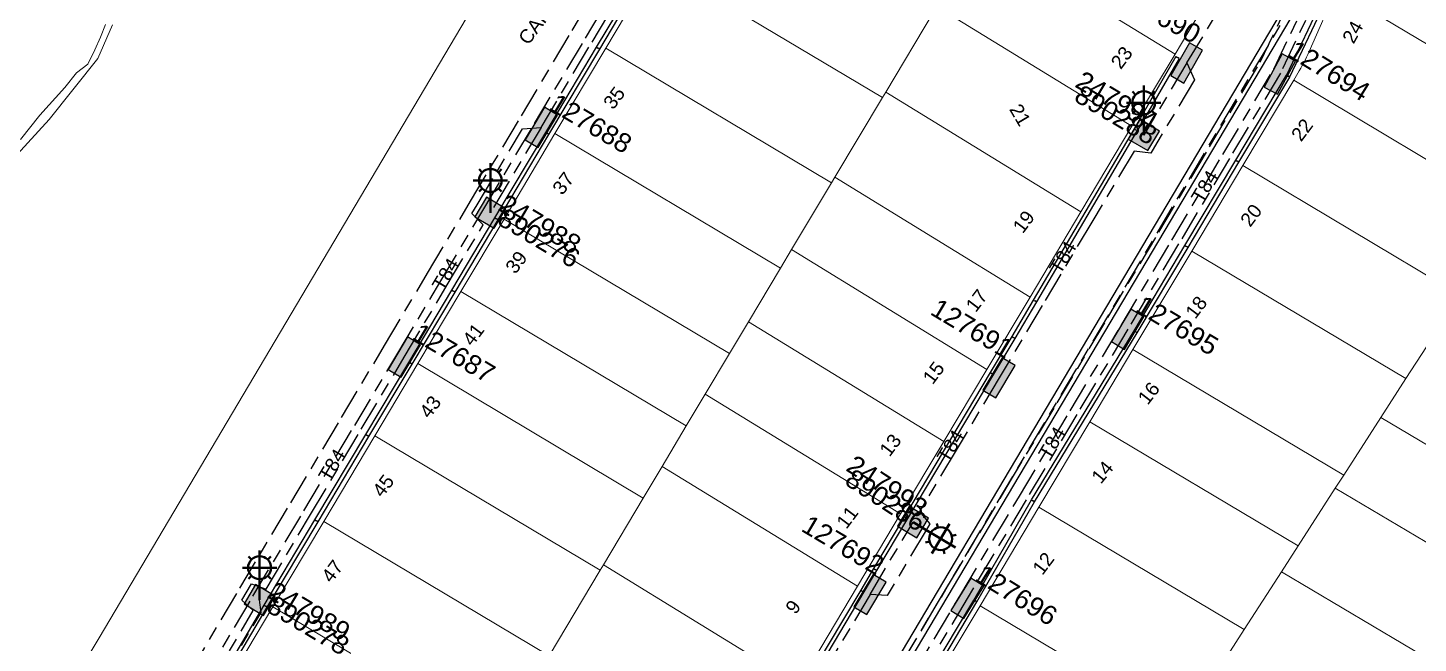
# Model space of a CAD drawing. Header units: metres. Extents: x 299140 to 300955, y 6226202 to 6227439.
# Drawn here: x 299607 to 299788.9, y 6226923.2 to 6227003.8 of the extents above; entities that cross this region are included whole.
import ezdxf
from ezdxf.enums import TextEntityAlignment as Align

# ---------------------------------------------------------------- set-up
doc = ezdxf.new("R2010")
doc.units = ezdxf.units.M
doc.linetypes.add('Cable Exist UG', pattern=[8.2, 4, -1.2, 1.8, -1.2])
doc.layers.get('0').update_dxf_attribs({"color": 6})
doc.layers.add('Cadastre Land Parcels_SP_EXT', color=9, linetype='Continuous', lineweight=5)
doc.layers.add('Cadastre Roads_SP_EXT', color=9, linetype='Continuous', lineweight=5)
for name, color, linetype in [('Duct_SP_EXT', 7, 'Continuous'), ('Equip_SP_SL_EXT', 7, 'Continuous'), ('Mains_HV_EXT', 7, 'Continuous'), ('Mains_LV_EXT', 7, 'Continuous'), ('Mains_LV_SL_EXT', 7, 'Continuous'), ('Mains_TR_EXT', 7, 'Continuous'), ('SupportsUG_SP_LV_EXT', 7, 'Continuous'), ('SupportsUG_SP_LV_SL_EXT', 7, 'Continuous')]:
    doc.layers.add(name, color=color, linetype=linetype)
doc.styles.add('COLUMN_LABEL', font='arial.ttf')
doc.styles.add('iecARIAL', font='arial.ttf', dxfattribs={"height": 2})
doc.styles.add('POLE_LABEL', font='arial.ttf')
doc.styles.get("Standard").update_dxf_attribs({"font": 'arial.ttf'})
doc.linetypes.add('Cable E UG', pattern='A,6,-0.5,["E",Standard,S=1.7,R=0,X=0.5,Y=-1],-2.9', length=9.4)
doc.linetypes.add('Cable P UG', pattern='A,6,-0.5,["P",Standard,S=1.7,R=0,X=0.5,Y=-1],-2.9', length=9.4)

# ---------------------------------------------------------------- blocks, each defined once
blk = doc.blocks.new('COLUMN_EXT')
blk.add_hatch(color=256).paths.add_polyline_path([(-1.49, 1.48), (-1.49, -1.49), (1.48, -1.49), (1.48, 1.48)])
blk.add_lwpolyline([(-1.49, -1.49), (1.48, -1.49), (1.48, 1.48), (-1.49, 1.48)], close=True)
for tag, height, style, flags, p in [('ASSET_NUM', 2.5, 'COLUMN_LABEL', 8, (2, 2)), ('STRUCTURE_PLANT_NUMBER', 0.2, 'POLE_LABEL', 9, (1.81, 0.03)), ('STREET_CODE', 0.2, 'COLUMN_LABEL', 9, (1.81, -0.2))]:
    blk.add_attdef(tag, text='', height=height, dxfattribs=dict(style=style, flags=flags)).set_placement(p, align=Align.MIDDLE_LEFT)
at = {"flags": 9}
for tag, p in [('COLUMN_TYPE', (1.81, -0.4)), ('OWNED_BY', (1.81, -0.6)), ('STATE', (1.81, -0.8)), ('USAGE', (1.81, -1)), ('STREETNAME', (1.81, -1.6)), ('SUBURB', (1.81, -1.8)), ('LEGEND', (1.81, -1.2)), ('LOCATION', (1.81, -1.4)), ('NOTES', (1.81, -2))]:
    blk.add_attdef(tag, text='', height=0.2, dxfattribs=at).set_placement(p, align=Align.MIDDLE_LEFT)
at = {"flags": 1}
blk.add_attdef('Z', (1.81, -2.35), '', height=0.2, dxfattribs=at)
blk = doc.blocks.new('PILLAR_EXT')
blk.add_hatch(color=256).paths.add_polyline_path([(-2.475, 0.99), (-2.475, -0.99), (2.475, -0.99), (2.475, 0.99)])
blk.add_lwpolyline([(-2.475, -0.99), (2.475, -0.99), (2.475, 0.99), (-2.475, 0.99)], close=True)
at = {"style": 'iecARIAL', "flags": 8}
blk.add_attdef('ASSET_NUM', (1.5, 3.5), '', height=2.5, dxfattribs=at)
for tag, p, flags in [('OWNED_BY', (0, -0.2), 9), ('STATE', (0, -0.4), 9), ('SUPPORT_TYPE', (0, -0.6), 9), ('STREETNAME', (0, -1.8), 9), ('SUBURB', (0, -2), 1), ('USAGE', (0, -0.8), 9), ('LEGEND', (0, -1), 9), ('LOCATION', (0, -1.2), 9), ('NOTES', (0, -1.4), 9), ('PARENT', (0, -1.6), 9)]:
    blk.add_attdef(tag, p, '', height=0.2, dxfattribs=dict(flags=flags))
blk = doc.blocks.new('SL_LANTERN_EXT')
at = {"lineweight": 40}
for p, q in [((-1.46, 5.68), (-1.06, 5.28)), ((0, 1.97), (0, 6.47)), ((1.46, 5.68), (1.06, 5.28)), ((-2.25, 4.22), (2.25, 4.22)), ((-1.46, 2.76), (-1.06, 3.16)), ((0, 0), (0, 2.72)), ((1.46, 2.76), (1.06, 3.16))]:
    blk.add_line(p, q, dxfattribs=at)
blk.add_circle((0, 4.22), 1.5, dxfattribs=at)
at = {"style": 'iecARIAL', "flags": 8}
blk.add_attdef('ASSET_NUM', (1.5, 1.5), '', height=2.5, dxfattribs=at)
for tag, p, height, flags in [('OPERATING_VOLTAGE', (0.98, -1.65), 0.2, 9), ('ORIENTATION', (0.98, -1.85), 0.2, 9), ('CONSTRUCTED_VOLTAGE', (0.98, -0.65), 0.2, 9), ('CONTROL_TYPE', (0.98, -0.85), 0.2, 9), ('LANTERN_PURPOSE', (0.98, -1.05), 0.2, 9), ('LANTERN_TYPE', (0.98, -1.25), 0.2, 9), ('NO_PHASES', (0.98, -1.45), 0.2, 9), ('LNUMBER', (2.18, -3.25), 2.5, 8), ('OWNED_BY', (0.98, -2.05), 0.2, 9), ('STATE', (0.98, -2.25), 0.2, 9), ('USAGE', (0.98, -2.45), 0.2, 9), ('CEXIST', (0.98, -2.65), 0.2, 9), ('CNEW', (0.98, -2.85), 0.2, 9), ('CNUMBER', (0.98, -3.05), 0.2, 9), ('CREMOVE', (0.98, -3.25), 0.2, 9), ('CREPLACE', (0.98, -3.45), 0.2, 9), ('LKINGHEIGHT', (0.98, -3.65), 0.2, 9), ('LBRACKET', (0.98, -3.85), 0.2, 9), ('LBRACKETVOCAB', (0.98, -4.05), 0.2, 9), ('LCATEGORY', (0.98, -4.25), 0.2, 9), ('LCHARGE1', (0.98, -4.45), 0.2, 9), ('LCHARGE1PERCENT', (0.98, -4.65), 0.2, 9), ('LCHARGE2', (0.98, -4.85), 0.2, 9), ('LCHARGE2PERCENT', (0.98, -5.05), 0.2, 9), ('LCHARGE3', (0.98, -5.25), 0.2, 9), ('LCHARGE3PERCENT', (0.98, -5.45), 0.2, 9), ('LEXIST', (0.98, -5.65), 0.2, 9), ('LLAMP', (0.98, -5.85), 0.2, 9), ('LLAMPVOCAB', (0.98, -6.05), 0.2, 9), ('LMAST', (0.98, -6.25), 0.2, 9), ('LMASTVOCAB', (0.98, -6.45), 0.2, 9), ('LNEW', (0.98, -6.65), 0.2, 9), ('LANTNUMBER', (0.98, -6.85), 0.2, 9), ('LOUTREACH', (0.98, -7.25), 0.2, 9), ('LOUTREACHVOCAB', (0.98, -7.45), 0.2, 9), ('STREETNAME', (0.98, -9.25), 0.2, 9), ('LRATECODE', (0.98, -7.65), 0.2, 9), ('LREMOVE', (0.98, -7.85), 0.2, 9), ('LREPLACE', (0.98, -8.05), 0.2, 9), ('LTYPE', (0.98, -8.25), 0.2, 9), ('LTYPEVOCAB', (0.98, -8.45), 0.2, 9), ('LEGEND', (0.98, -8.65), 0.2, 9), ('LOCATION', (0.98, -8.85), 0.2, 9), ('NOTES', (0.98, -9.05), 0.2, 9), ('SUBURB', (0.98, -9.45), 0.2, 1)]:
    blk.add_attdef(tag, p, '', height=height, dxfattribs=dict(flags=flags))

msp = doc.modelspace()

# ---------------------------------------------------------------- linework, layer by layer
at = {"layer": 'Cadastre Land Parcels_SP_EXT', "linetype": 'Continuous'}
for points in [[(299618.14, 6227004.2), (299616.22, 6226999.8), (299609.82, 6226991.82), (299600.51, 6226981.62), (299591, 6226970.7), (299585.52, 6226967.86), (299572.6, 6226954.86), (299569.11, 6226946.39), (299567.54, 6226928.54), (299561.74, 6226916.15), (299558.49, 6226910.56), (299554.19, 6226901.04), (299579.35, 6226887.72), (299600.38, 6226896.97), (299600.38, 6226896.97), (299611.47, 6226915.7), (299616.36, 6226923.96), (299704.15, 6227072.25)], [(299731.57, 6227016.03), (299757.11, 6227000.37), (299760.43, 6227005.93)], [(299778.19, 6227008.78), (299807.08, 6226991.54), (299808.47, 6226994.16), (299808.47, 6226994.16), (299816.18, 6227008.62)], [(299606.07, 6226989.19), (299608.6, 6226992.35), (299611.88, 6226996.01), (299613.4, 6226997.91), (299614.91, 6226999.04), (299615.8, 6227000.94), (299616.55, 6227002.58), (299617.19, 6227004.22)]]:
    msp.add_lwpolyline(points, dxfattribs=at)
for points in [[(299719.26, 6226995.4), (299725.5, 6227005.86), (299695.95, 6227023.51), (299689.3, 6227012.33), (299718.83, 6226994.69), (299719.26, 6226995.4)], [(299757.11, 6227000.37), (299731.57, 6227016.03), (299725.93, 6227006.58), (299751.47, 6226990.91), (299757.11, 6227000.37)], [(299712.59, 6226984.23), (299718.83, 6226994.69), (299689.3, 6227012.33), (299682.64, 6227001.14), (299712.16, 6226983.51), (299712.59, 6226984.23)], [(299802.35, 6226982.65), (299807.08, 6226991.54), (299778.19, 6227008.78), (299774.66, 6227000.7), (299774.49, 6227000.32), (299774.32, 6226999.95), (299774.14, 6226999.59), (299773.95, 6226999.23), (299773.76, 6226998.86), (299773.56, 6226998.51), (299773.36, 6226998.16), (299772.63, 6226996.94), (299800.96, 6226980.04), (299802.35, 6226982.65)], [(299751.47, 6226990.91), (299725.93, 6227006.58), (299725.5, 6227005.86), (299719.26, 6226995.4), (299744.81, 6226979.73), (299751.47, 6226990.91)], [(299706.95, 6226974.77), (299712.16, 6226983.51), (299682.64, 6227001.14), (299675.99, 6226989.95), (299705.49, 6226972.33), (299706.95, 6226974.77)], [(299795.95, 6226971.32), (299798.11, 6226974.69), (299800.96, 6226980.04), (299772.63, 6226996.94), (299765.97, 6226985.77), (299794.34, 6226968.83), (299795.95, 6226971.32)], [(299744.81, 6226979.73), (299719.26, 6226995.4), (299718.83, 6226994.69), (299712.59, 6226984.23), (299738.14, 6226968.55), (299744.81, 6226979.73)], [(299701.31, 6226965.31), (299705.49, 6226972.33), (299675.99, 6226989.95), (299669.34, 6226978.77), (299698.83, 6226961.15), (299701.31, 6226965.31)], [(299789.99, 6226962.06), (299794.34, 6226968.83), (299765.97, 6226985.77), (299759.3, 6226974.58), (299787.3, 6226957.88), (299789.99, 6226962.06)], [(299738.14, 6226968.55), (299712.59, 6226984.23), (299712.16, 6226983.51), (299706.95, 6226974.77), (299732.5, 6226959.09), (299738.14, 6226968.55)], [(299695.66, 6226955.85), (299698.83, 6226961.15), (299669.34, 6226978.77), (299663.7, 6226969.3), (299693.18, 6226951.7), (299695.66, 6226955.85)], [(299732.5, 6226959.09), (299706.95, 6226974.77), (299705.49, 6226972.33), (299701.31, 6226965.31), (299726.86, 6226949.63), (299732.5, 6226959.09)], [(299784.02, 6226952.79), (299787.3, 6226957.88), (299759.3, 6226974.58), (299751.61, 6226961.69), (299779.17, 6226945.24), (299784.02, 6226952.79)], [(299690.02, 6226946.39), (299693.18, 6226951.7), (299663.7, 6226969.3), (299658.07, 6226959.84), (299687.54, 6226942.24), (299690.02, 6226946.39)], [(299726.86, 6226949.63), (299701.31, 6226965.31), (299698.83, 6226961.15), (299695.66, 6226955.85), (299721.22, 6226940.17), (299726.86, 6226949.63)], [(299778.06, 6226943.53), (299779.17, 6226945.24), (299751.61, 6226961.69), (299745.97, 6226952.23), (299773.2, 6226935.98), (299778.06, 6226943.53)], [(299818.95, 6226944.82), (299789.99, 6226962.06), (299787.3, 6226957.88), (299784.02, 6226952.79), (299812.63, 6226935.79), (299818.95, 6226944.82)], [(299682.33, 6226933.5), (299687.54, 6226942.24), (299658.07, 6226959.84), (299652.44, 6226950.37), (299681.9, 6226932.78), (299682.33, 6226933.5)], [(299721.22, 6226940.17), (299695.66, 6226955.85), (299693.18, 6226951.7), (299690.02, 6226946.39), (299715.58, 6226930.71), (299721.22, 6226940.17)], [(299812.63, 6226935.79), (299784.02, 6226952.79), (299779.17, 6226945.24), (299778.06, 6226943.53), (299806.3, 6226926.77), (299812.63, 6226935.79)], [(299771.02, 6226932.57), (299773.2, 6226935.98), (299745.97, 6226952.23), (299739.3, 6226941.05), (299766.16, 6226925.03), (299771.02, 6226932.57)], [(299681.9, 6226932.78), (299652.44, 6226950.37), (299645.78, 6226939.18), (299675.23, 6226921.6), (299681.9, 6226932.78)], [(299715.58, 6226930.71), (299690.02, 6226946.39), (299687.54, 6226942.24), (299682.33, 6226933.5), (299707.88, 6226917.81), (299715.58, 6226930.71)], [(299806.3, 6226926.77), (299778.06, 6226943.53), (299773.2, 6226935.98), (299771.02, 6226932.57), (299798.82, 6226916.1), (299806.3, 6226926.77)], [(299763.97, 6226921.62), (299766.16, 6226925.03), (299739.3, 6226941.05), (299731.61, 6226928.15), (299758.03, 6226912.36), (299763.97, 6226921.62)], [(299668.99, 6226911.14), (299674.63, 6226920.6), (299675.23, 6226921.6), (299645.78, 6226939.18), (299639.11, 6226927.98), (299668.56, 6226910.43), (299668.99, 6226911.14)], [(299707.88, 6226917.81), (299682.33, 6226933.5), (299681.9, 6226932.78), (299675.23, 6226921.6), (299674.63, 6226920.6), (299700.19, 6226904.91), (299707.88, 6226917.81)], [(299798.82, 6226916.1), (299771.02, 6226932.57), (299766.16, 6226925.03), (299763.97, 6226921.62), (299791.35, 6226905.43), (299798.82, 6226916.1)], [(299663.34, 6226901.69), (299668.56, 6226910.43), (299639.11, 6226927.98), (299632.43, 6226916.79), (299661.89, 6226899.25), (299663.34, 6226901.69)], [(299752.1, 6226903.1), (299758.03, 6226912.36), (299731.61, 6226928.15), (299723.91, 6226915.25), (299749.95, 6226899.74), (299752.1, 6226903.1)]]:
    msp.add_lwpolyline(points, close=True, dxfattribs=at)
at = {"layer": 'Cadastre Roads_SP_EXT', "linetype": 'Continuous'}
for points in [[(299704.15, 6227072.25), (299616.36, 6226923.96), (299611.47, 6226915.7)], [(299632.43, 6226916.79), (299639.11, 6226927.98), (299645.78, 6226939.18), (299652.44, 6226950.37), (299658.07, 6226959.84), (299663.7, 6226969.3), (299669.34, 6226978.77), (299675.99, 6226989.95), (299682.64, 6227001.14), (299689.3, 6227012.33)], [(299723.91, 6226915.25), (299731.61, 6226928.15), (299739.3, 6226941.05), (299745.97, 6226952.23), (299751.61, 6226961.69), (299759.3, 6226974.58), (299765.97, 6226985.77), (299772.63, 6226996.94), (299773.36, 6226998.16), (299773.56, 6226998.51), (299773.76, 6226998.86), (299773.95, 6226999.23), (299774.14, 6226999.59), (299774.32, 6226999.95), (299774.49, 6227000.32), (299774.66, 6227000.7), (299778.19, 6227008.78)], [(299760.43, 6227005.93), (299757.11, 6227000.37), (299751.47, 6226990.91), (299744.81, 6226979.73), (299738.14, 6226968.55), (299732.5, 6226959.09), (299726.86, 6226949.63), (299721.22, 6226940.17), (299715.58, 6226930.71), (299707.88, 6226917.81)]]:
    msp.add_lwpolyline(points, dxfattribs=at)
at = {"layer": 'Duct_SP_EXT'}
for p, q in [((299681.44, 6227001.25), (299688.09, 6227012.42)), ((299681.85, 6227001), (299688.5, 6227012.17)), ((299771.68, 6226997.58), (299777.25, 6227009.3)), ((299772.12, 6226997.37), (299777.69, 6227009.09)), ((299674.79, 6226990.08), (299681.44, 6227001.25)), ((299675.2, 6226989.83), (299681.85, 6227001)), ((299681.44, 6227001.25), (299681.65, 6227001.12)), ((299681.44, 6227001.25), (299681.65, 6227001.12)), ((299681.85, 6227001), (299681.65, 6227001.12)), ((299681.85, 6227001), (299681.65, 6227001.12)), ((299757.23, 6227000.04), (299752.05, 6226991.09)), ((299757.23, 6227000.04), (299757.43, 6226999.92)), ((299757.64, 6226999.8), (299757.43, 6226999.92)), ((299757.64, 6226999.8), (299752.46, 6226990.85)), ((299765.05, 6226986.46), (299771.69, 6226997.6)), ((299765.47, 6226986.22), (299772.11, 6226997.35)), ((299771.68, 6226997.58), (299771.9, 6226997.47)), ((299771.69, 6226997.6), (299771.9, 6226997.47)), ((299772.11, 6226997.35), (299771.9, 6226997.47)), ((299772.12, 6226997.37), (299771.9, 6226997.47)), ((299752.05, 6226991.09), (299751.76, 6226990.59)), ((299752.05, 6226991.09), (299752.26, 6226990.97)), ((299752.46, 6226990.85), (299752.17, 6226990.35)), ((299752.46, 6226990.85), (299752.26, 6226990.97)), ((299668.14, 6226978.91), (299674.79, 6226990.08)), ((299668.55, 6226978.66), (299675.2, 6226989.83)), ((299674.79, 6226990.08), (299675, 6226989.95)), ((299674.79, 6226990.08), (299675, 6226989.95)), ((299675.2, 6226989.83), (299675, 6226989.95)), ((299675.2, 6226989.83), (299675, 6226989.95)), ((299751.76, 6226990.59), (299738.57, 6226968.17)), ((299752.17, 6226990.35), (299738.98, 6226967.92)), ((299751.76, 6226990.59), (299751.96, 6226990.47)), ((299751.76, 6226990.59), (299751.96, 6226990.47)), ((299752.17, 6226990.35), (299751.96, 6226990.47)), ((299752.17, 6226990.35), (299751.96, 6226990.47)), ((299758.4, 6226975.29), (299765.05, 6226986.46)), ((299758.82, 6226975.05), (299765.47, 6226986.22)), ((299765.05, 6226986.46), (299765.26, 6226986.34)), ((299765.47, 6226986.22), (299765.26, 6226986.34)), ((299662.51, 6226969.45), (299668.14, 6226978.91)), ((299662.93, 6226969.21), (299668.55, 6226978.66)), ((299668.14, 6226978.91), (299668.35, 6226978.78)), ((299668.14, 6226978.91), (299668.35, 6226978.78)), ((299668.55, 6226978.66), (299668.35, 6226978.78)), ((299668.55, 6226978.66), (299668.35, 6226978.78)), ((299751.75, 6226964.12), (299758.4, 6226975.29)), ((299752.17, 6226963.88), (299758.82, 6226975.05)), ((299758.4, 6226975.29), (299758.61, 6226975.17)), ((299758.4, 6226975.29), (299758.61, 6226975.17)), ((299758.82, 6226975.05), (299758.61, 6226975.17)), ((299758.82, 6226975.05), (299758.61, 6226975.17)), ((299656.89, 6226960), (299662.51, 6226969.45)), ((299657.3, 6226959.76), (299662.93, 6226969.21)), ((299662.51, 6226969.45), (299662.72, 6226969.33)), ((299662.93, 6226969.21), (299662.72, 6226969.33)), ((299738.57, 6226968.17), (299735.75, 6226963.38)), ((299738.98, 6226967.92), (299736.16, 6226963.13)), ((299738.57, 6226968.17), (299738.77, 6226968.05)), ((299738.57, 6226968.17), (299738.77, 6226968.05)), ((299738.98, 6226967.92), (299738.77, 6226968.05)), ((299738.98, 6226967.92), (299738.77, 6226968.05)), ((299738.33, 6226942), (299751.75, 6226964.13)), ((299738.74, 6226941.75), (299752.16, 6226963.88)), ((299751.75, 6226964.13), (299751.96, 6226964)), ((299751.75, 6226964.12), (299751.96, 6226964)), ((299752.16, 6226963.88), (299751.96, 6226964)), ((299752.17, 6226963.88), (299751.96, 6226964)), ((299735.75, 6226963.38), (299732.95, 6226958.68)), ((299736.16, 6226963.13), (299733.37, 6226958.44)), ((299735.75, 6226963.38), (299735.95, 6226963.25)), ((299736.16, 6226963.13), (299735.95, 6226963.25)), ((299651.26, 6226950.55), (299656.89, 6226960)), ((299656.89, 6226960), (299657.09, 6226959.88)), ((299656.89, 6226960), (299657.09, 6226959.88)), ((299657.3, 6226959.76), (299657.09, 6226959.88)), ((299657.3, 6226959.76), (299657.09, 6226959.88)), ((299651.67, 6226950.31), (299657.3, 6226959.76)), ((299732.95, 6226958.68), (299721.71, 6226939.81)), ((299733.37, 6226958.44), (299722.13, 6226939.56)), ((299732.95, 6226958.68), (299733.16, 6226958.56)), ((299732.95, 6226958.68), (299733.16, 6226958.56)), ((299733.37, 6226958.44), (299733.16, 6226958.56)), ((299733.37, 6226958.44), (299733.16, 6226958.56)), ((299644.61, 6226939.38), (299651.26, 6226950.55)), ((299645.02, 6226939.14), (299651.67, 6226950.31)), ((299651.26, 6226950.55), (299651.47, 6226950.43)), ((299651.26, 6226950.55), (299651.47, 6226950.43)), ((299651.67, 6226950.31), (299651.47, 6226950.43)), ((299651.67, 6226950.31), (299651.47, 6226950.43)), ((299730.78, 6226928.89), (299738.32, 6226941.99)), ((299731.19, 6226928.65), (299738.74, 6226941.75)), ((299738.32, 6226941.99), (299738.53, 6226941.87)), ((299738.33, 6226942), (299738.53, 6226941.87)), ((299738.74, 6226941.75), (299738.53, 6226941.87)), ((299738.74, 6226941.75), (299738.53, 6226941.87)), ((299637.96, 6226928.21), (299644.61, 6226939.38)), ((299638.37, 6226927.96), (299645.02, 6226939.14)), ((299644.61, 6226939.38), (299644.81, 6226939.26)), ((299645.02, 6226939.14), (299644.81, 6226939.26)), ((299721.71, 6226939.81), (299717.67, 6226933.01)), ((299722.13, 6226939.56), (299718.08, 6226932.77)), ((299721.71, 6226939.81), (299721.92, 6226939.68)), ((299721.71, 6226939.81), (299721.92, 6226939.68)), ((299722.13, 6226939.56), (299721.92, 6226939.68)), ((299722.13, 6226939.56), (299721.92, 6226939.68)), ((299717.67, 6226933.01), (299715.99, 6226930.2)), ((299718.08, 6226932.77), (299716.41, 6226929.95)), ((299717.67, 6226933.01), (299717.88, 6226932.89)), ((299718.08, 6226932.77), (299717.88, 6226932.89)), ((299715.99, 6226930.2), (299708.46, 6226917.54)), ((299716.41, 6226929.95), (299708.87, 6226917.29)), ((299715.99, 6226930.2), (299716.2, 6226930.07)), ((299715.99, 6226930.2), (299716.2, 6226930.07)), ((299716.41, 6226929.95), (299716.2, 6226930.07)), ((299716.41, 6226929.95), (299716.2, 6226930.07)), ((299631.38, 6226917.06), (299637.96, 6226928.21)), ((299631.79, 6226916.81), (299638.37, 6226927.96)), ((299637.96, 6226928.21), (299638.16, 6226928.09)), ((299637.96, 6226928.21), (299638.16, 6226928.09)), ((299638.37, 6226927.96), (299638.16, 6226928.09)), ((299638.37, 6226927.96), (299638.16, 6226928.09)), ((299723.1, 6226916.01), (299730.78, 6226928.89)), ((299723.52, 6226915.76), (299731.19, 6226928.65)), ((299730.78, 6226928.89), (299730.98, 6226928.77)), ((299730.78, 6226928.89), (299730.98, 6226928.77)), ((299731.19, 6226928.65), (299730.98, 6226928.77)), ((299731.19, 6226928.65), (299730.98, 6226928.77))]:
    msp.add_line(p, q, dxfattribs=at)
at = {"layer": 'Mains_HV_EXT', "linetype": 'Cable E UG'}
msp.add_lwpolyline([(299624.82, 6226848.11), (299625.73, 6226848.07), (299625.73, 6226848.07), (299656.57, 6226845.3), (299663.57, 6226841.61), (299665.16, 6226841.19), (299667.23, 6226841.25), (299670.08, 6226841.58), (299672.07, 6226842.29), (299674.52, 6226844.16), (299676.39, 6226846.17), (299678.81, 6226850.33), (299780.45, 6227021.77)], dxfattribs=at)
at = {"layer": 'Mains_HV_EXT', "linetype": 'Cable P UG'}
msp.add_lwpolyline([(299624.75, 6226846.69), (299656.15, 6226843.87), (299663.04, 6226840.24), (299664.98, 6226839.72), (299667.33, 6226839.79), (299670.41, 6226840.15), (299672.77, 6226840.99), (299675.5, 6226843.07), (299677.57, 6226845.29), (299680.07, 6226849.59), (299781.7, 6227021.02)], dxfattribs=at)
at = {"layer": 'Mains_HV_EXT', "linetype": 'Cable Exist UG'}
for points in [[(299626.23, 6226893.17), (299628.6, 6226897.38), (299628.49, 6226897.38), (299628.49, 6226897.38), (299627.49, 6226897.99), (299625.55, 6226900.1), (299623.59, 6226903.18), (299623.54, 6226907.88), (299623.8, 6226911.75), (299628.19, 6226919.25), (299634.79, 6226930.44), (299634.79, 6226930.44), (299641.44, 6226941.61), (299648.09, 6226952.78), (299653.72, 6226962.23), (299659.34, 6226971.68), (299664.97, 6226981.13), (299671.62, 6226992.3), (299678.27, 6227003.47), (299684.92, 6227014.64)], [(299653.92, 6226890.22), (299652.21, 6226889.36), (299650.47, 6226886.37), (299628.48, 6226899.86), (299628.48, 6226899.86), (299627.14, 6226901.32), (299625.58, 6226903.77), (299625.54, 6226907.83), (299625.76, 6226911.14), (299629.92, 6226918.25), (299636.5, 6226929.41), (299643.16, 6226940.59), (299649.81, 6226951.76), (299655.43, 6226961.21), (299661.06, 6226970.66), (299666.69, 6226980.11), (299673.34, 6226991.28), (299679.99, 6227002.45), (299686.64, 6227013.62)], [(299668.63, 6226851.98), (299678.26, 6226846.21), (299680.89, 6226850.63), (299690.27, 6226853.01), (299694.73, 6226859.96), (299692.68, 6226868.49), (299692.68, 6226868.49), (299700.44, 6226881.51), (299706.06, 6226890.96), (299713.74, 6226903.85), (299721.41, 6226916.74), (299729.08, 6226929.63), (299736.76, 6226942.51), (299743.41, 6226953.68), (299750.06, 6226964.85), (299756.71, 6226976.02), (299763.36, 6226987.2), (299770.03, 6226998.38), (299775.41, 6227009.7)], [(299669.13, 6226852.73), (299677.87, 6226847.51), (299680.24, 6226851.5), (299689.53, 6226853.86), (299692.95, 6226859.07), (299690.53, 6226868.81), (299698.72, 6226882.53), (299704.34, 6226891.98), (299712.02, 6226904.87), (299719.69, 6226917.76), (299727.36, 6226930.65), (299735.04, 6226943.54), (299741.69, 6226954.71), (299748.34, 6226965.88), (299754.99, 6226977.05), (299761.64, 6226988.22), (299768.26, 6226999.32), (299773.59, 6227010.52)]]:
    msp.add_lwpolyline(points, dxfattribs=at)
at = {"layer": 'Mains_LV_EXT', "linetype": 'Cable Exist UG'}
for points in [[(299674.2, 6226990.77), (299680.85, 6227001.94), (299680.85, 6227001.94), (299687.5, 6227013.11), (299693.09, 6227022.49), (299691.68, 6227024.04), (299691.68, 6227024.04), (299692.43, 6227025.3), (299698.46, 6227035.43), (299700.83, 6227035.49)], [(299778.32, 6227030.41), (299780.22, 6227024.18), (299780.22, 6227024.18), (299782.27, 6227023.3), (299781.46, 6227021.41), (299781.46, 6227021.41), (299776.39, 6227009.45), (299770.8, 6226997.7)], [(299758.64, 6226999.21), (299759.64, 6226996.98), (299759.64, 6226996.98), (299754.74, 6226988.75), (299753.93, 6226987.39), (299751.77, 6226987.67), (299751.77, 6226987.67), (299746.37, 6226978.6), (299739.72, 6226967.43), (299734.09, 6226957.98)], [(299770.89, 6226997.86), (299764.22, 6226986.68), (299757.57, 6226975.51), (299750.92, 6226964.34)], [(299656.29, 6226960.7), (299661.92, 6226970.15), (299661.92, 6226970.15), (299666.61, 6226978.03), (299665.14, 6226979.48), (299665.14, 6226979.48), (299665.83, 6226980.62), (299671.75, 6226990.57), (299674.2, 6226990.77)], [(299750.92, 6226964.34), (299744.27, 6226953.17), (299744.27, 6226953.17), (299737.62, 6226942), (299729.94, 6226929.11)], [(299630.78, 6226917.74), (299636.54, 6226927.51), (299636.54, 6226927.51), (299635.05, 6226928.89), (299636.3, 6226931), (299638.22, 6226930.33), (299638.22, 6226930.33), (299644.01, 6226940.07), (299650.67, 6226951.24), (299656.29, 6226960.7)], [(299734.09, 6226957.98), (299728.47, 6226948.53), (299728.47, 6226948.53), (299723.67, 6226940.47), (299725.05, 6226938.88), (299725.05, 6226938.88), (299724.56, 6226938.05), (299719.47, 6226929.5), (299717.21, 6226929.62)], [(299717.21, 6226929.62), (299709.54, 6226916.73), (299709.54, 6226916.73), (299701.86, 6226903.84), (299697.11, 6226895.86), (299698.45, 6226894.2), (299698.45, 6226894.2), (299697.95, 6226893.37), (299692.81, 6226884.72), (299690.61, 6226884.94)], [(299729.94, 6226929.11), (299722.27, 6226916.23), (299722.27, 6226916.23), (299714.6, 6226903.34), (299706.92, 6226890.45)]]:
    msp.add_lwpolyline(points, dxfattribs=at)
at = {"layer": 'Mains_LV_SL_EXT', "linetype": 'Cable Exist UG'}
for points in [[(299758.66, 6226999.22), (299763.07, 6227006.52), (299763.36, 6227009.55), (299763.33, 6227010.73)], [(299758.64, 6226999.21), (299753.02, 6226989.77)], [(299674.2, 6226990.77), (299667.55, 6226979.6)], [(299717.21, 6226929.62), (299722.84, 6226939.08)], [(299630.78, 6226917.74), (299632.36, 6226918.46), (299637.56, 6226927.27), (299637.36, 6226928.9)]]:
    msp.add_lwpolyline(points, dxfattribs=at)
at = {"layer": 'Mains_TR_EXT', "linetype": 'Cable Exist UG'}
msp.add_lwpolyline([(299624.81, 6226847.36), (299656.35, 6226844.53), (299663.29, 6226840.88), (299665.06, 6226840.4), (299667.29, 6226840.47), (299670.26, 6226840.81), (299672.45, 6226841.59), (299675.05, 6226843.58), (299677.03, 6226845.7), (299679.49, 6226849.94), (299781.12, 6227021.37)], dxfattribs=at)

# ---------------------------------------------------------------- block references
at = {"layer": 'Equip_SP_SL_EXT'}
ref = msp.add_blockref('SL_LANTERN_EXT', (299753.02, 6226989.77), dxfattribs=at)
ref.add_attrib('ASSET_NUM', '247994', dxfattribs={"layer": '0', "height": 2.5, "rotation": 329.2315, "style": 'iecARIAL'}).set_placement((299754.52, 6226991.27), align=Align.MIDDLE_RIGHT)
ref = msp.add_blockref('SL_LANTERN_EXT', (299667.55, 6226979.6), dxfattribs=at)
ref.add_attrib('ASSET_NUM', '247988', dxfattribs={"layer": '0', "height": 2.5, "rotation": 329.2313, "style": 'iecARIAL'}).set_placement((299669.05, 6226981.1), align=Align.MIDDLE_LEFT)
ref = msp.add_blockref('SL_LANTERN_EXT', (299722.84, 6226939.08), dxfattribs=dict(at, rotation=239.231282115816))
ref.add_attrib('ASSET_NUM', '247993', dxfattribs={"layer": '0', "height": 2.5, "rotation": 326.7019, "style": 'iecARIAL'}).set_placement((299724.34, 6226940.58), align=Align.MIDDLE_RIGHT)
ref = msp.add_blockref('SL_LANTERN_EXT', (299637.36, 6226928.9), dxfattribs=at)
ref.add_attrib('ASSET_NUM', '247989', dxfattribs={"layer": '0', "height": 2.5, "rotation": 329.2313, "style": 'iecARIAL'}).set_placement((299638.86, 6226930.4), align=Align.MIDDLE_LEFT)
at = {"layer": 'SupportsUG_SP_LV_EXT'}
ref = msp.add_blockref('PILLAR_EXT', (299758.64, 6226999.21), dxfattribs=dict(at, rotation=60.49277551911621))
ref.add_attrib('ASSET_NUM', '127690', dxfattribs={"layer": '0', "height": 2.5, "rotation": 330.4928, "style": 'iecARIAL'}).set_placement((299760.14, 6227002.71), align=Align.MIDDLE_RIGHT)
ref = msp.add_blockref('PILLAR_EXT', (299770.83, 6226997.75), dxfattribs=dict(at, rotation=241.4650949035087))
ref.add_attrib('ASSET_NUM', '127694', dxfattribs={"layer": '0', "height": 2.5, "rotation": 328.3262, "style": 'iecARIAL'}).set_placement((299772.33, 6227001.25), align=Align.MIDDLE_LEFT)
ref = msp.add_blockref('PILLAR_EXT', (299674.2, 6226990.77), dxfattribs=dict(at, rotation=239.2313049425039))
ref.add_attrib('ASSET_NUM', '127688', dxfattribs={"layer": '0', "height": 2.5, "rotation": 329.2313, "style": 'iecARIAL'}).set_placement((299675.7, 6226994.27), align=Align.MIDDLE_LEFT)
ref = msp.add_blockref('PILLAR_EXT', (299734.09, 6226957.98), dxfattribs=dict(at, rotation=59.23130499981609))
ref.add_attrib('ASSET_NUM', '127691', dxfattribs={"layer": '0', "height": 2.5, "rotation": 329.2313, "style": 'iecARIAL'}).set_placement((299735.59, 6226961.48), align=Align.MIDDLE_RIGHT)
ref = msp.add_blockref('PILLAR_EXT', (299750.92, 6226964.34), dxfattribs=dict(at, rotation=239.148893241576))
ref.add_attrib('ASSET_NUM', '127695', dxfattribs={"layer": '0', "height": 2.5, "rotation": 329.1489, "style": 'iecARIAL'}).set_placement((299752.42, 6226967.84), align=Align.MIDDLE_LEFT)
ref = msp.add_blockref('PILLAR_EXT', (299656.29, 6226960.7), dxfattribs=dict(at, rotation=239.2902262098776))
ref.add_attrib('ASSET_NUM', '127687', dxfattribs={"layer": '0', "height": 2.5, "rotation": 329.2902, "style": 'iecARIAL'}).set_placement((299657.79, 6226964.2), align=Align.MIDDLE_LEFT)
ref = msp.add_blockref('PILLAR_EXT', (299717.21, 6226929.62), dxfattribs=dict(at, rotation=59.23130135750333))
ref.add_attrib('ASSET_NUM', '127692', dxfattribs={"layer": '0', "height": 2.5, "rotation": 329.2313, "style": 'iecARIAL'}).set_placement((299718.71, 6226933.12), align=Align.MIDDLE_RIGHT)
ref = msp.add_blockref('PILLAR_EXT', (299729.94, 6226929.11), dxfattribs=dict(at, rotation=238.3327855500878))
ref.add_attrib('ASSET_NUM', '127696', dxfattribs={"layer": '0', "height": 2.5, "rotation": 328.2206, "style": 'iecARIAL'}).set_placement((299731.44, 6226932.61), align=Align.MIDDLE_LEFT)
at = {"layer": 'SupportsUG_SP_LV_SL_EXT'}
ref = msp.add_blockref('COLUMN_EXT', (299753.02, 6226989.77), dxfattribs=dict(at, rotation=59.23145170899357))
ref.add_attrib('ASSET_NUM', '890288', dxfattribs={"layer": '0', "height": 2.5, "rotation": 329.2315, "style": 'COLUMN_LABEL'}).set_placement((299755.02, 6226990.52), align=Align.TOP_RIGHT)
ref = msp.add_blockref('COLUMN_EXT', (299667.55, 6226979.6), dxfattribs=dict(at, rotation=59.23131965354))
ref.add_attrib('ASSET_NUM', '890276', dxfattribs={"layer": '0', "height": 2.5, "rotation": 329.2313, "style": 'COLUMN_LABEL'}).set_placement((299669.55, 6226980.35), align=Align.TOP_LEFT)
ref = msp.add_blockref('COLUMN_EXT', (299722.84, 6226939.08), dxfattribs=dict(at, rotation=239.231282115816))
ref.add_attrib('ASSET_NUM', '890286', dxfattribs={"layer": '0', "height": 2.5, "rotation": 326.7019, "style": 'COLUMN_LABEL'}).set_placement((299724.84, 6226939.83), align=Align.TOP_RIGHT)
ref = msp.add_blockref('COLUMN_EXT', (299637.36, 6226928.9), dxfattribs=dict(at, rotation=59.2312522774831))
ref.add_attrib('ASSET_NUM', '890278', dxfattribs={"layer": '0', "height": 2.5, "rotation": 329.2313, "style": 'COLUMN_LABEL'}).set_placement((299639.36, 6226929.65), align=Align.TOP_LEFT)

# ---------------------------------------------------------------- texts
at = {"layer": 'Cadastre Land Parcels_SP_EXT'}
for s, rotation, p in [('24', 60.9545, (299780.46, 6227001.59)), ('23', 53.0667, (299750.01, 6226998.26)), ('35', 53.1318, (299683.62, 6226992.98)), ('21', 300.62, (299735.37, 6226993.15)), ('22', 53.0698, (299773.6, 6226988.79)), ('37', 53.1384, (299676.97, 6226981.79)), ('20', 53.069, (299766.94, 6226977.61)), ('19', 53.069, (299737.19, 6226976.76)), ('39', 53.134, (299670.82, 6226971.46)), ('17', 53.0696, (299731.04, 6226966.44)), ('18', 53.0693, (299759.76, 6226965.57)), ('41', 53.133, (299665.19, 6226962)), ('15', 53.0628, (299725.4, 6226956.99)), ('16', 52.1694, (299753.53, 6226954.32)), ('43', 53.134, (299659.56, 6226952.53)), ('13', 53.0657, (299719.76, 6226947.53)), ('45', 53.1012, (299653.41, 6226942.2)), ('14', 50.6754, (299747.41, 6226943.98)), ('11', 53.0696, (299714.12, 6226938.07)), ('12', 53.0664, (299739.76, 6226932.03)), ('47', 53.0864, (299646.75, 6226931.01)), ('9', 53.0693, (299707.45, 6226926.89))]:
    msp.add_text(s, height=1.8, rotation=rotation, dxfattribs=at).set_placement(p)
at = {"layer": 'Cadastre Roads_SP_EXT'}
msp.add_text('CARTWRIGHT CR', height=1.8, rotation=53.1318, dxfattribs=at).set_placement((299672.51, 6227001.43))
at = {"layer": 'Mains_LV_EXT'}
for rotation, p in [(59.2313, (299760.66, 6226980.71)), (59.2311, (299742.1, 6226971.43)), (59.2313, (299661.36, 6226969.21)), (59.2312, (299727.4, 6226946.73)), (59.2313, (299740.68, 6226947.14)), (59.2315, (299646.5, 6226944.24))]:
    msp.add_text('T84', height=1.8, rotation=rotation, dxfattribs=at).set_placement(p)

doc.saveas('drawing.dxf')
